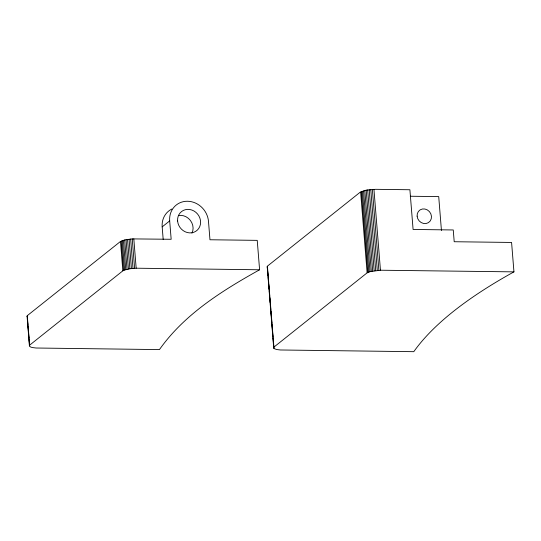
<?xml version="1.0" encoding="UTF-8"?>
<svg xmlns="http://www.w3.org/2000/svg" width="541" height="541" viewBox="0 0 541 541"><rect width="100%" height="100%" fill="white"/><g stroke="black" fill="none" stroke-linecap="round" stroke-linejoin="round"><path stroke-width="0.81" d="M27.064 316.14L29.417 345.956L30.607 347.024L32.345 347.559L36.085 348.012L159.439 349.594C184.474 314.145 222.337 290.578 259.599 269.776L257.232 240.36L209.969 239.764L208.488 221.384A20.612 18.705 51.4 0 0 187.49 201.252A20.612 18.705 51.4 0 0 169.685 220.897L171.166 239.278L132.234 238.899L124.667 239.967L120.481 241.462L27.713 315.308L27.064 316.14L27.246 316.925M29.417 345.956L29.654 345.144L122.841 270.831L124.626 270.033L129.894 268.769L136.17 268.201L259.599 269.776M267.193 266.632L273.692 347.917L274.28 348.661L276.62 349.52L280.353 349.98L413.784 351.684A1021.685 255.812 -4.6 0 1 513.95 271.866L511.583 242.449L454.203 241.732L453.257 229.966L413.094 229.458L409.902 189.749L375.474 189.316L366.183 190.155L359.988 192.366L267.842 265.8L267.193 266.632L267.511 269.1M273.692 347.917L273.922 347.106L367.123 272.84L370.037 271.677L380.451 270.216L513.95 271.866M163.186 239.42L162.178 226.882L169.685 220.897M410.261 196.241L438.717 196.599L441.442 230.52M373.939 189.33L380.451 270.216M372.37 189.391L378.876 270.277M370.774 189.506L377.287 270.392M369.199 189.675L375.704 270.561M367.657 189.891L374.169 270.777M366.183 190.155L372.695 271.041M364.803 190.452L371.309 271.339M363.532 190.79L370.037 271.677M362.396 191.156L368.908 272.042M361.422 191.548L367.927 272.434M360.61 191.954L367.123 272.84M267.416 266.219L273.922 347.106M267.646 270.784L268.052 275.842M268.187 277.526L268.593 282.585M268.735 284.268L269.141 289.32M269.276 291.004L269.682 296.062M269.817 297.746L270.223 302.804M270.358 304.488L270.764 309.547M270.899 311.231L271.305 316.282M271.44 317.966L271.853 323.024M271.988 324.708L272.394 329.767M272.529 331.45L272.935 336.509M273.07 338.193L273.476 343.244M273.611 344.928L273.881 348.303M133.81 238.838L136.17 268.201M132.234 238.899L134.601 268.268M130.645 239.021L133.005 268.383M129.069 239.183L131.429 268.552M127.527 239.399L129.894 268.769M126.053 239.663L128.413 269.026M124.667 239.967L127.034 269.33M123.402 240.299L125.762 269.668M122.266 240.671L124.626 270.033M121.285 241.056L123.652 270.426M120.481 241.462L122.841 270.831M27.287 315.728L29.654 345.144M27.449 319.447L27.855 324.492M27.99 326.169L28.396 331.214M28.531 332.891L28.937 337.936M29.072 339.62L29.478 344.658M162.178 226.882A20.612 18.705 51.4 0 1 171.923 208.995M178.408 215.561A12.193 11.063 51.4 0 1 190.351 220.39A12.193 11.063 51.4 0 1 191.987 233.137M177.61 220.999A12.193 11.063 51.4 0 0 195.646 231.399A12.193 11.063 51.4 0 0 194.009 211.024A12.193 11.063 51.4 0 0 177.61 220.999M417.111 216.163A7.621 6.911 51.4 0 0 428.384 222.669A7.621 6.911 51.4 0 0 427.356 209.928A7.621 6.911 51.4 0 0 417.111 216.163"/></g></svg>
